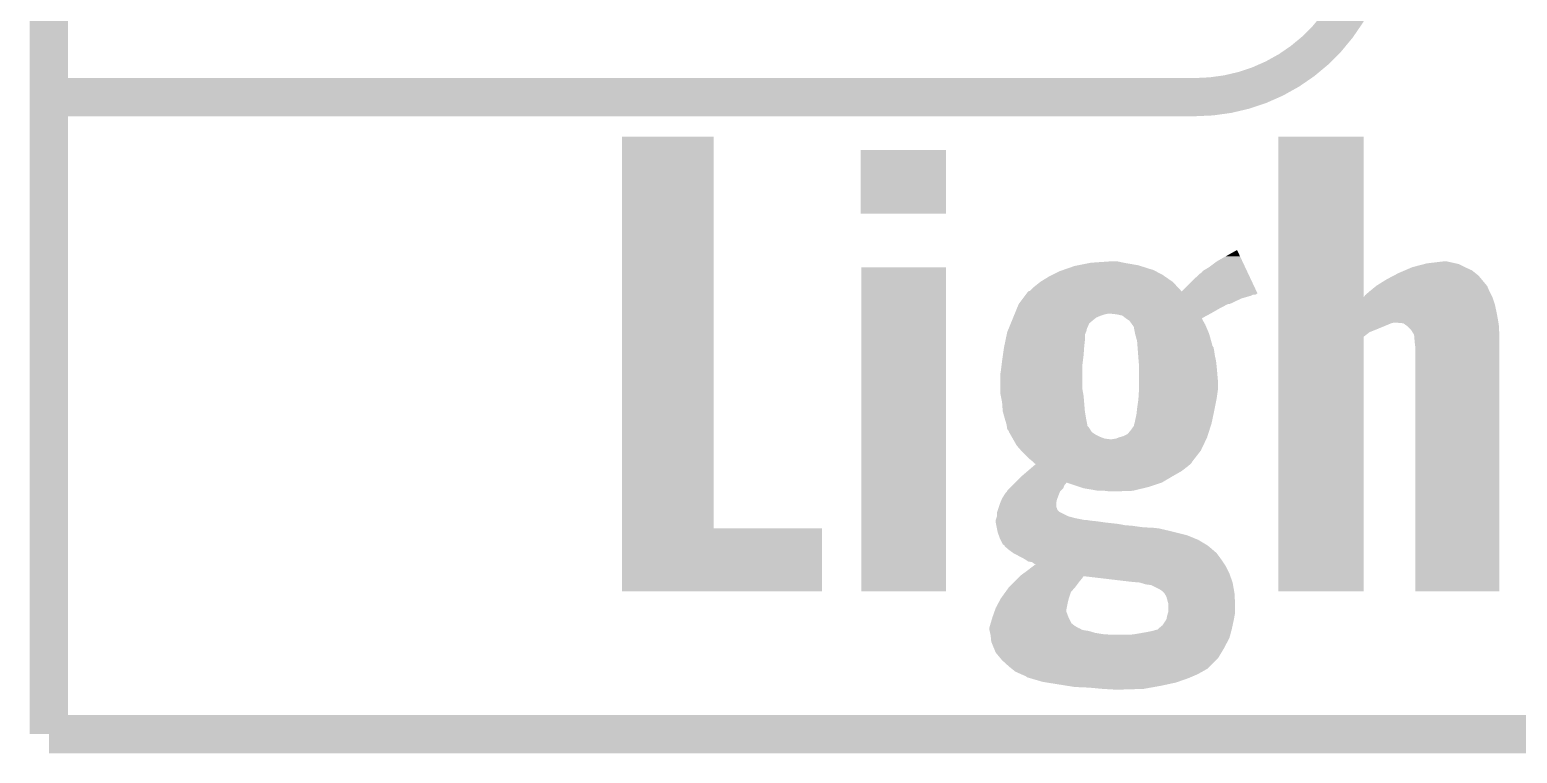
# Model space of a CAD drawing. Extents: x -1.3 to 24.2, y -3.9 to 53.4.
# Drawn here: x -1.35 to 4.59, y -3.89 to -1 of the extents above; entities that cross this region are included whole.
import ezdxf

# ---------------------------------------------------------------- set-up
doc = ezdxf.new("R2010")
doc.units = 0
doc.layers.add('LIGHT_RANGER_14CLICK_V101_GKO', color=10, linetype='CONTINUOUS')
doc.layers.add('LIGHT_RANGER_14CLICK_V101_GTO', color=9, linetype='CONTINUOUS')

msp = doc.modelspace()

# ---------------------------------------------------------------- linework, layer by layer
at = {"layer": 'LIGHT_RANGER_14CLICK_V101_GKO', "const_width": 0.1524}
for points in [[(-1.27, -3.81), (-1.27, 51.054)], [(-1.27, -3.81), (21.59, -3.81), (24.13, -1.27)]]:
    msp.add_lwpolyline(points, dxfattribs=at)
at = {"layer": 'LIGHT_RANGER_14CLICK_V101_GTO', "const_width": 0.1524}
msp.add_lwpolyline([(3.302, -1.27, 0.4142136), (4.0132, -0.5588)], format="xyb", dxfattribs=at)
for points in [[(-1.27, -1.27), (3.302, -1.27)], [(-1.27, -1.27), (-0.26924, -1.27)]]:
    msp.add_lwpolyline(points, dxfattribs=at)
at = {"layer": 'LIGHT_RANGER_14CLICK_V101_GTO'}
for points in [[(1.016002, -2.98958), (1.016022, -1.427504), (1.381784, -2.98958), (1.38176, -1.427504)], [(1.016022, -1.427504), (1.016024, -1.42748), (1.38176, -1.427504), (1.016024, -1.42748)], [(1.9685, -1.734796), (1.968522, -1.480844), (2.308836, -1.734796), (2.30886, -1.480844)], [(1.968522, -1.480844), (1.968524, -1.48082), (2.30886, -1.480844), (1.968524, -1.48082)], [(3.634754, -2.067498), (3.634762, -1.427504), (3.975144, -2.067498), (3.9751, -1.427504)], [(3.634762, -1.427504), (3.634764, -1.42748), (3.9751, -1.427504), (3.634764, -1.42748)], [(2.308836, -1.73482), (1.9685, -1.734796), (2.308836, -1.73482), (2.308836, -1.734796)], [(3.42392, -1.905), (3.469654, -1.879624), (3.481594, -1.905), (3.469654, -1.879624)], [(1.97104, -3.241016), (1.971062, -1.948204), (2.308836, -3.241016), (2.30886, -1.948204)], [(1.971062, -1.948204), (1.971064, -1.94818), (2.30886, -1.948204), (1.971064, -1.94818)], [(2.778126, -1.95834), (2.821942, -1.9431), (3.131824, -1.95834), (3.083926, -1.9431)], [(2.821942, -1.9431), (2.83464, -1.94056), (3.083926, -1.9431), (3.075942, -1.94056)], [(2.83464, -1.94056), (2.88544, -1.9304), (3.075942, -1.94056), (3.01752, -1.9304)], [(2.88544, -1.9304), (2.959098, -1.92532), (3.01752, -1.9304), (2.994662, -1.92532)], [(3.332486, -1.96342), (3.35788, -1.94818), (3.509078, -1.96342), (3.501908, -1.94818)], [(3.35788, -1.94818), (3.388362, -1.925318), (3.501908, -1.94818), (3.491152, -1.925318)], [(3.388362, -1.925318), (3.42392, -1.905), (3.491152, -1.925318), (3.481594, -1.905)], [(4.138498, -1.960882), (4.168134, -1.94818), (4.406898, -1.960882), (4.37896, -1.94818)], [(4.168134, -1.94818), (4.16814, -1.948178), (4.37896, -1.94818), (4.378958, -1.948178)], [(4.16814, -1.948178), (4.216822, -1.93548), (4.378958, -1.948178), (4.353562, -1.93548)], [(4.216822, -1.93548), (4.226562, -1.93294), (4.353562, -1.93548), (4.342132, -1.93294)], [(4.226562, -1.93294), (4.290062, -1.92532), (4.342132, -1.93294), (4.307842, -1.92532)], [(2.659382, -2.026918), (2.684776, -2.006602), (3.23208, -2.026918), (3.2131, -2.006602)], [(2.684776, -2.006602), (2.684782, -2.006598), (3.2131, -2.006602), (3.213096, -2.006598)], [(2.684782, -2.006598), (2.7178, -1.98628), (3.213096, -2.006598), (3.183544, -1.98628)], [(2.7178, -1.98628), (2.733036, -1.978662), (3.183544, -1.98628), (3.172462, -1.978662)], [(2.733036, -1.978662), (2.74828, -1.97104), (3.172462, -1.978662), (3.15722, -1.97104)], [(2.74828, -1.97104), (2.763522, -1.96342), (3.15722, -1.97104), (3.144518, -1.96342)], [(2.763522, -1.96342), (2.77812, -1.958342), (3.144518, -1.96342), (3.134364, -1.958342)], [(2.77812, -1.958342), (2.778126, -1.95834), (3.134364, -1.958342), (3.131824, -1.95834)], [(3.248678, -2.044686), (3.29438, -1.99898), (3.54731, -2.044686), (3.525808, -1.99898)], [(3.29438, -1.99898), (3.324864, -1.971038), (3.525808, -1.99898), (3.512662, -1.971038)], [(3.324864, -1.971038), (3.32994, -1.968494), (3.512662, -1.971038), (3.511464, -1.968494)], [(3.32994, -1.968494), (3.332486, -1.96342), (3.511464, -1.968494), (3.509078, -1.96342)], [(4.025902, -2.02184), (4.03809, -2.014222), (4.465954, -2.02184), (4.46024, -2.014222)], [(4.03809, -2.014222), (4.04216, -2.011678), (4.46024, -2.014222), (4.457698, -2.011678)], [(4.04216, -2.011678), (4.06654, -1.996442), (4.457698, -2.011678), (4.445002, -1.996442)], [(4.06654, -1.996442), (4.095492, -1.981202), (4.445002, -1.996442), (4.432302, -1.981202)], [(4.095492, -1.981202), (4.114798, -1.97104), (4.432302, -1.981202), (4.419598, -1.97104)], [(4.114798, -1.97104), (4.138498, -1.960882), (4.419598, -1.97104), (4.406898, -1.960882)], [(2.598422, -2.095498), (2.615566, -2.07264), (3.43916, -2.095498), (3.48742, -2.07264)], [(2.615566, -2.07264), (2.623186, -2.062482), (3.48742, -2.07264), (3.522978, -2.062482)], [(2.623186, -2.062482), (2.626996, -2.057402), (3.522978, -2.062482), (3.533136, -2.057402)], [(2.626996, -2.057402), (2.626998, -2.0574), (3.533136, -2.057402), (3.543298, -2.0574)], [(2.626998, -2.0574), (2.630798, -2.052332), (3.543298, -2.0574), (3.550906, -2.052332)], [(2.630798, -2.052332), (2.636526, -2.044698), (3.550906, -2.052332), (3.547316, -2.044698)], [(2.636526, -2.044698), (2.63656, -2.044686), (3.547316, -2.044698), (3.54731, -2.044686)], [(2.63656, -2.044686), (2.64414, -2.042156), (3.248678, -2.044686), (3.246316, -2.042156)], [(2.64414, -2.042156), (2.659382, -2.026918), (3.246316, -2.042156), (3.23208, -2.026918)], [(3.634754, -2.067562), (3.634754, -2.067498), (4.48818, -2.067562), (4.48815, -2.067498)], [(3.634754, -2.098042), (3.634754, -2.067562), (4.49834, -2.098042), (4.48818, -2.067562)], [(3.975144, -2.067498), (3.980182, -2.059938), (4.48815, -2.067498), (4.48437, -2.059938)], [(3.980182, -2.059938), (3.99796, -2.0447), (4.48437, -2.059938), (4.47675, -2.0447)], [(3.99796, -2.0447), (4.001064, -2.04216), (4.47675, -2.0447), (4.47548, -2.04216)], [(4.001064, -2.04216), (4.022794, -2.024382), (4.47548, -2.04216), (4.46786, -2.024382)], [(4.022794, -2.024382), (4.025902, -2.02184), (4.46786, -2.024382), (4.465954, -2.02184)], [(2.581794, -2.13614), (2.582834, -2.1336), (2.941322, -2.13614), (2.954022, -2.1336)], [(2.582834, -2.1336), (2.591146, -2.11328), (3.36296, -2.1336), (3.398522, -2.11328)], [(2.591146, -2.11328), (2.594264, -2.10566), (3.398522, -2.11328), (3.41376, -2.10566)], [(2.594264, -2.10566), (2.597382, -2.09804), (3.41376, -2.10566), (3.426458, -2.09804)], [(2.597382, -2.09804), (2.59842, -2.095502), (3.426458, -2.09804), (3.434078, -2.095502)], [(2.59842, -2.0955), (2.598422, -2.095498), (3.439156, -2.0955), (3.43916, -2.095498)], [(2.59842, -2.095502), (2.59842, -2.0955), (3.434078, -2.095502), (3.439156, -2.0955)], [(2.98958, -2.13614), (2.966718, -2.1336), (3.358246, -2.13614), (3.36296, -2.1336)], [(3.634754, -2.1336), (3.634754, -2.098042), (4.50596, -2.1336), (4.49834, -2.098042)], [(3.634754, -2.16916), (3.634754, -2.1336), (4.512236, -2.16916), (4.50596, -2.1336)], [(2.556858, -2.197096), (2.557898, -2.194556), (2.8702, -2.197096), (2.870202, -2.194556)], [(2.557898, -2.194556), (2.567248, -2.171698), (2.870202, -2.194556), (2.880364, -2.171698)], [(2.567248, -2.171698), (2.572442, -2.159), (2.880364, -2.171698), (2.8956, -2.159)], [(2.572442, -2.159), (2.5766, -2.14884), (2.8956, -2.159), (2.908302, -2.14884)], [(2.5766, -2.14884), (2.579716, -2.14122), (2.908302, -2.14884), (2.92608, -2.14122)], [(2.579716, -2.14122), (2.581794, -2.13614), (2.92608, -2.14122), (2.941322, -2.13614)], [(3.012444, -2.141222), (2.98958, -2.13614), (3.34882, -2.141222), (3.358246, -2.13614)], [(3.02514, -2.15138), (3.012444, -2.141222), (3.329974, -2.15138), (3.34882, -2.141222)], [(3.025164, -2.151396), (3.02514, -2.15138), (3.329946, -2.151396), (3.329974, -2.15138)], [(3.036574, -2.159002), (3.025164, -2.151396), (3.33248, -2.159002), (3.329946, -2.151396)], [(3.040382, -2.161542), (3.036574, -2.159002), (3.333932, -2.161542), (3.33248, -2.159002)], [(3.051266, -2.17678), (3.040382, -2.161542), (3.34264, -2.17678), (3.333932, -2.161542)], [(3.05308, -2.17932), (3.051266, -2.17678), (3.34373, -2.17932), (3.34264, -2.17678)], [(3.05816, -2.186944), (3.05308, -2.17932), (3.346998, -2.186944), (3.34373, -2.17932)], [(3.05816, -2.189482), (3.05816, -2.186944), (3.348086, -2.189482), (3.346998, -2.186944)], [(3.062732, -2.21234), (3.05816, -2.189482), (3.357882, -2.21234), (3.348086, -2.189482)], [(3.634752, -2.1971), (3.634754, -2.17932), (4.02336, -2.1971), (4.06654, -2.17932)], [(3.634754, -2.171702), (3.634754, -2.16916), (4.084318, -2.171702), (4.094478, -2.16916)], [(3.634754, -2.17932), (3.634754, -2.171702), (4.06654, -2.17932), (4.084318, -2.171702)], [(4.132578, -2.1717), (4.104642, -2.16916), (4.512684, -2.1717), (4.512236, -2.16916)], [(4.139692, -2.17678), (4.132578, -2.1717), (4.51358, -2.17678), (4.512684, -2.1717)], [(4.15036, -2.1844), (4.139692, -2.17678), (4.514004, -2.1844), (4.51358, -2.17678)], [(4.163058, -2.197098), (4.15036, -2.1844), (4.51471, -2.197098), (4.514004, -2.1844)], [(2.541058, -2.26314), (2.545822, -2.240278), (2.86004, -2.26314), (2.86258, -2.240278)], [(2.545822, -2.240278), (2.550584, -2.217416), (2.86258, -2.240278), (2.862582, -2.217416)], [(2.550584, -2.217416), (2.552702, -2.207258), (2.862582, -2.217416), (2.866644, -2.207258)], [(2.552702, -2.207258), (2.553738, -2.204722), (2.866644, -2.207258), (2.86766, -2.204722)], [(2.553738, -2.204722), (2.556858, -2.197096), (2.86766, -2.204722), (2.8702, -2.197096)], [(3.06324, -2.21488), (3.062732, -2.21234), (3.358588, -2.21488), (3.357882, -2.21234)], [(3.07086, -2.242822), (3.06324, -2.21488), (3.366348, -2.242822), (3.358588, -2.21488)], [(3.072034, -2.258062), (3.07086, -2.242822), (3.37058, -2.258062), (3.366348, -2.242822)], [(3.63474, -3.241016), (3.634752, -2.225046), (3.975076, -3.241016), (3.9751, -2.225046)], [(3.634752, -2.207262), (3.634752, -2.1971), (3.997962, -2.207262), (4.02336, -2.1971)], [(3.634752, -2.225046), (3.634752, -2.207262), (3.9751, -2.225046), (3.997962, -2.207262)], [(4.175756, -2.217416), (4.163058, -2.197098), (4.515838, -2.217416), (4.51471, -2.197098)], [(4.176182, -2.222498), (4.175756, -2.217416), (4.51612, -2.222498), (4.515838, -2.217416)], [(4.1783, -2.2479), (4.176182, -2.222498), (4.516118, -2.2479), (4.51612, -2.222498)], [(4.18084, -2.26822), (4.1783, -2.2479), (4.516118, -2.26822), (4.516118, -2.2479)], [(2.53238, -2.32156), (2.535644, -2.2987), (2.854642, -2.32156), (2.8575, -2.2987)], [(2.535644, -2.2987), (2.54, -2.268222), (2.8575, -2.2987), (2.859676, -2.268222)], [(2.54, -2.268222), (2.541058, -2.26314), (2.859676, -2.268222), (2.86004, -2.26314)], [(3.07223, -2.260606), (3.072034, -2.258062), (3.370584, -2.260606), (3.37058, -2.258062)], [(3.072814, -2.26822), (3.07223, -2.260606), (3.375662, -2.26822), (3.370584, -2.260606)], [(3.073792, -2.28092), (3.072814, -2.26822), (3.3782, -2.28092), (3.375662, -2.26822)], [(3.07516, -2.298698), (3.073792, -2.28092), (3.38074, -2.298698), (3.3782, -2.28092)], [(3.07594, -2.30886), (3.07516, -2.298698), (3.382998, -2.30886), (3.38074, -2.298698)], [(3.077, -2.321562), (3.07594, -2.30886), (3.38582, -2.321562), (3.382998, -2.30886)], [(4.18084, -3.241016), (4.18084, -2.26822), (4.516096, -3.241016), (4.516118, -2.26822)], [(2.52476, -2.377438), (2.5273, -2.3622), (2.85242, -2.377438), (2.85242, -2.3622)], [(2.5273, -2.3622), (2.530156, -2.33934), (2.85242, -2.3622), (2.85242, -2.33934)], [(2.530156, -2.33934), (2.53238, -2.32156), (2.85242, -2.33934), (2.854642, -2.32156)], [(3.07848, -2.339338), (3.077, -2.321562), (3.387796, -2.339338), (3.38582, -2.321562)], [(3.07848, -2.34442), (3.07848, -2.339338), (3.38836, -2.34442), (3.387796, -2.339338)], [(3.07848, -2.402838), (3.07848, -2.34442), (3.39344, -2.402838), (3.38836, -2.34442)], [(2.52476, -2.433318), (2.52476, -2.377438), (2.85242, -2.433318), (2.85242, -2.377438)], [(3.07848, -2.43586), (3.07848, -2.402838), (3.39344, -2.43586), (3.39344, -2.402838)], [(2.52476, -2.448558), (2.52476, -2.433318), (2.855192, -2.448558), (2.85242, -2.433318)], [(2.527302, -2.46126), (2.52476, -2.448558), (2.8575, -2.46126), (2.855192, -2.448558)], [(2.53238, -2.486658), (2.527302, -2.46126), (2.859618, -2.486658), (2.8575, -2.46126)], [(2.53492, -2.522218), (2.53238, -2.486658), (2.86258, -2.522218), (2.859618, -2.486658)], [(3.07086, -2.51206), (3.07594, -2.4765), (3.38023, -2.51206), (3.387342, -2.4765)], [(3.07594, -2.4765), (3.076256, -2.471418), (3.387342, -2.4765), (3.38836, -2.471418)], [(3.076256, -2.471418), (3.07848, -2.43586), (3.38836, -2.471418), (3.39344, -2.43586)], [(2.534922, -2.522222), (2.53492, -2.522218), (2.86258, -2.522222), (2.86258, -2.522218)], [(2.54254, -2.55016), (2.534922, -2.522222), (2.867238, -2.55016), (2.86258, -2.522222)], [(2.543304, -2.5527), (2.54254, -2.55016), (2.86766, -2.5527), (2.867238, -2.55016)], [(3.06324, -2.55778), (3.06832, -2.53492), (3.370712, -2.55778), (3.375526, -2.53492)], [(3.06832, -2.53492), (3.06973, -2.52222), (3.375526, -2.53492), (3.3782, -2.52222)], [(3.06973, -2.52222), (3.07086, -2.51206), (3.3782, -2.52222), (3.38023, -2.51206)], [(2.55016, -2.575558), (2.543304, -2.5527), (2.872232, -2.575558), (2.86766, -2.5527)], [(2.550524, -2.578098), (2.55016, -2.575558), (2.87274, -2.578098), (2.872232, -2.575558)], [(2.550886, -2.580634), (2.550524, -2.578098), (2.87274, -2.580634), (2.87274, -2.578098)], [(2.551612, -2.585718), (2.550886, -2.580634), (2.877818, -2.585718), (2.87274, -2.580634)], [(2.5527, -2.593338), (2.551612, -2.585718), (2.882582, -2.593338), (2.877818, -2.585718)], [(2.560316, -2.603494), (2.5527, -2.593338), (2.88893, -2.603494), (2.882582, -2.593338)], [(2.56032, -2.606034), (2.560316, -2.603494), (2.890518, -2.606034), (2.88893, -2.603494)], [(2.560322, -2.606036), (2.56032, -2.606034), (2.890518, -2.606036), (2.890518, -2.606034)], [(2.566128, -2.616198), (2.560322, -2.606036), (2.905758, -2.616198), (2.890518, -2.606036)], [(3.032756, -2.613662), (3.04546, -2.59842), (3.3543, -2.613662), (3.35915, -2.59842)], [(3.04546, -2.59842), (3.058156, -2.580646), (3.35915, -2.59842), (3.364804, -2.580646)], [(3.058156, -2.580646), (3.05816, -2.578104), (3.364804, -2.580646), (3.365614, -2.578104)], [(3.05816, -2.578104), (3.060698, -2.57048), (3.365614, -2.578104), (3.36804, -2.57048)], [(3.060698, -2.57048), (3.06324, -2.55778), (3.36804, -2.57048), (3.370712, -2.55778)], [(2.570482, -2.62382), (2.566128, -2.616198), (2.921, -2.62382), (2.905758, -2.616198)], [(2.574836, -2.631438), (2.570482, -2.62382), (2.941316, -2.631438), (2.921, -2.62382)], [(2.576288, -2.63398), (2.574836, -2.631438), (2.96164, -2.63398), (2.941316, -2.631438)], [(2.590798, -2.659378), (2.576288, -2.63398), (3.334534, -2.659378), (3.34663, -2.63398)], [(2.60858, -2.679698), (2.590798, -2.659378), (3.324858, -2.679698), (3.334534, -2.659378)], [(2.971798, -2.63398), (2.987038, -2.63144), (3.34663, -2.63398), (3.34784, -2.63144)], [(2.987038, -2.63144), (2.999738, -2.62636), (3.34784, -2.63144), (3.35026, -2.62636)], [(2.999738, -2.62636), (3.017518, -2.621282), (3.35026, -2.62636), (3.351874, -2.621282)], [(3.017518, -2.621282), (3.032756, -2.613662), (3.351874, -2.621282), (3.3543, -2.613662)], [(2.60858, -2.6797), (2.60858, -2.679698), (3.324856, -2.6797), (3.324858, -2.679698)], [(2.6416, -2.71272), (2.60858, -2.6797), (3.299176, -2.71272), (3.324856, -2.6797)], [(2.654298, -2.722878), (2.6416, -2.71272), (3.291278, -2.722878), (3.299176, -2.71272)], [(2.656844, -2.725422), (2.654298, -2.722878), (3.2893, -2.725422), (3.291278, -2.722878)], [(2.661922, -2.730498), (2.656844, -2.725422), (3.286756, -2.730498), (3.2893, -2.725422)], [(2.58572, -2.8067), (2.61112, -2.7813), (3.169922, -2.8067), (3.2131, -2.7813)], [(2.61112, -2.7813), (2.61366, -2.77876), (3.2131, -2.7813), (3.217544, -2.77876)], [(2.61366, -2.77876), (2.634378, -2.760982), (3.217544, -2.77876), (3.248658, -2.760982)], [(2.634378, -2.760982), (2.655102, -2.7432), (3.248658, -2.760982), (3.27152, -2.7432)], [(2.655102, -2.7432), (2.666964, -2.733022), (3.27152, -2.7432), (3.28373, -2.733022)], [(2.661926, -2.7305), (2.661922, -2.730498), (3.286756, -2.7305), (3.286756, -2.730498)], [(2.666964, -2.733022), (2.661926, -2.7305), (3.28373, -2.733022), (3.286756, -2.7305)], [(2.545082, -2.849878), (2.550162, -2.844796), (2.76059, -2.849878), (2.762546, -2.844796)], [(2.550162, -2.844796), (2.551428, -2.842264), (2.762546, -2.844796), (2.76352, -2.842264)], [(2.551428, -2.842264), (2.552702, -2.839722), (2.76352, -2.842264), (2.766058, -2.839722)], [(2.552702, -2.839722), (2.562864, -2.829558), (2.766058, -2.839722), (2.776216, -2.829558)], [(2.562864, -2.829558), (2.575558, -2.816864), (2.776216, -2.829558), (2.7813, -2.816864)], [(2.575558, -2.816864), (2.580644, -2.811778), (2.7813, -2.816864), (2.786378, -2.811778)], [(2.580644, -2.811778), (2.5857, -2.80672), (2.786378, -2.811778), (2.788912, -2.80672)], [(2.5857, -2.80672), (2.58572, -2.8067), (3.16986, -2.80672), (3.169922, -2.8067)], [(2.842242, -2.824478), (2.788912, -2.80672), (3.11658, -2.824478), (3.16986, -2.80672)], [(2.857498, -2.829558), (2.842242, -2.824478), (3.095414, -2.829558), (3.11658, -2.824478)], [(2.88798, -2.83464), (2.857498, -2.829558), (3.074242, -2.83464), (3.095414, -2.829558)], [(2.915918, -2.83972), (2.88798, -2.83464), (3.053078, -2.83972), (3.074242, -2.83464)], [(2.96164, -2.84226), (2.941318, -2.83972), (2.97942, -2.84226), (3.053078, -2.83972)], [(2.517986, -2.908302), (2.519678, -2.903224), (2.75082, -2.908302), (2.748282, -2.903224)], [(2.519678, -2.903224), (2.52476, -2.887982), (2.748282, -2.903224), (2.74828, -2.887982)], [(2.52476, -2.887982), (2.530202, -2.875282), (2.74828, -2.887982), (2.75082, -2.875282)], [(2.530202, -2.875282), (2.532382, -2.8702), (2.75082, -2.875282), (2.752774, -2.8702)], [(2.532382, -2.8702), (2.545082, -2.849878), (2.752774, -2.8702), (2.76059, -2.849878)], [(2.50698, -2.95656), (2.506982, -2.956558), (2.862582, -2.95656), (2.862572, -2.956558)], [(2.50698, -2.9591), (2.50698, -2.95656), (2.887978, -2.9591), (2.872742, -2.95656)], [(2.50698, -2.96164), (2.50698, -2.9591), (2.91338, -2.96164), (2.887978, -2.9591)], [(2.50698, -2.966718), (2.50698, -2.96164), (2.948926, -2.966718), (2.91338, -2.96164)], [(2.506982, -2.96672), (2.50698, -2.966718), (2.94894, -2.96672), (2.948926, -2.966718)], [(2.506982, -2.956558), (2.50952, -2.94894), (2.862572, -2.956558), (2.824478, -2.94894)], [(2.50952, -2.94894), (2.512058, -2.941322), (2.824478, -2.94894), (2.796542, -2.941322)], [(2.512058, -2.941322), (2.51206, -2.941316), (2.796542, -2.941322), (2.796532, -2.941316)], [(2.51206, -2.941316), (2.512062, -2.926078), (2.796532, -2.941316), (2.766056, -2.926078)], [(2.512062, -2.926078), (2.512906, -2.923542), (2.766056, -2.926078), (2.760984, -2.923542)], [(2.512906, -2.923542), (2.515446, -2.91592), (2.760984, -2.923542), (2.753364, -2.91592)], [(2.515446, -2.91592), (2.517986, -2.908302), (2.753364, -2.91592), (2.75082, -2.908302)], [(1.016, -3.241016), (1.016002, -2.989604), (1.813536, -3.241016), (1.81356, -2.989604)], [(1.016002, -2.989604), (1.016002, -2.98958), (1.81356, -2.989604), (1.381784, -2.98958)], [(2.507998, -2.9718), (2.506982, -2.96672), (2.99466, -2.9718), (2.94894, -2.96672)], [(2.509014, -2.97688), (2.507998, -2.9718), (3.022598, -2.97688), (2.99466, -2.9718)], [(2.509522, -2.97942), (2.509014, -2.97688), (3.05308, -2.97942), (3.022598, -2.97688)], [(2.510538, -2.9845), (2.509522, -2.97942), (3.08864, -2.9845), (3.05308, -2.97942)], [(2.511046, -2.98704), (2.510538, -2.9845), (3.126738, -2.98704), (3.08864, -2.9845)], [(2.511554, -2.98958), (2.511046, -2.98704), (3.15722, -2.98958), (3.13436, -2.98704)], [(2.513078, -2.9972), (2.511554, -2.98958), (3.19024, -2.9972), (3.15722, -2.98958)], [(2.5146, -3.004818), (2.513078, -2.9972), (3.22071, -3.004818), (3.19024, -2.9972)], [(2.51922, -3.017522), (2.5146, -3.004818), (3.271522, -3.017522), (3.22071, -3.004818)], [(2.52476, -3.032758), (2.51922, -3.017522), (3.308528, -3.032758), (3.271522, -3.017522)], [(2.526032, -3.0353), (2.52476, -3.032758), (3.3147, -3.0353), (3.308528, -3.032758)], [(2.534918, -3.053074), (2.526032, -3.0353), (3.344324, -3.053074), (3.3147, -3.0353)], [(2.542532, -3.058158), (2.534918, -3.053074), (3.352798, -3.058158), (3.344324, -3.053074)], [(2.542534, -3.05816), (2.542532, -3.058158), (3.3528, -3.05816), (3.352798, -3.058158)], [(2.54254, -3.060694), (2.542534, -3.05816), (3.355796, -3.060694), (3.3528, -3.05816)], [(2.56032, -3.07594), (2.54254, -3.060694), (3.373814, -3.07594), (3.355796, -3.060694)], [(2.574542, -3.086098), (2.56032, -3.07594), (3.385818, -3.086098), (3.373814, -3.07594)], [(2.578098, -3.088638), (2.574542, -3.086098), (3.388358, -3.088638), (3.385818, -3.086098)], [(2.578106, -3.088642), (2.578098, -3.088638), (3.38836, -3.088642), (3.388358, -3.088638)], [(2.597294, -3.0988), (2.578106, -3.088642), (3.39598, -3.0988), (3.38836, -3.088642)], [(2.62128, -3.1115), (2.597294, -3.0988), (3.405052, -3.1115), (3.39598, -3.0988)], [(2.628902, -3.11658), (2.62128, -3.1115), (3.40868, -3.11658), (3.405052, -3.1115)], [(2.636516, -3.121656), (2.628902, -3.11658), (3.412064, -3.121656), (3.40868, -3.11658)], [(2.63398, -3.15722), (2.657042, -3.139442), (3.43281, -3.15722), (3.42392, -3.139442)], [(2.65176, -3.124198), (2.636516, -3.121656), (3.41376, -3.124198), (3.412064, -3.121656)], [(2.661914, -3.131816), (2.65176, -3.124198), (3.418838, -3.131816), (3.41376, -3.124198)], [(2.657042, -3.139442), (2.66693, -3.13182), (3.42392, -3.139442), (3.41884, -3.13182)], [(2.66693, -3.13182), (2.661914, -3.131816), (3.41884, -3.13182), (3.418838, -3.131816)], [(2.560322, -3.22326), (2.580642, -3.20294), (2.82448, -3.22326), (2.83972, -3.20294)], [(2.580642, -3.20294), (2.595882, -3.1877), (2.83972, -3.20294), (2.85242, -3.1877)], [(2.595882, -3.1877), (2.603492, -3.18009), (2.85242, -3.1877), (2.857494, -3.18009)], [(2.603492, -3.18009), (2.606042, -3.17754), (3.442792, -3.18009), (3.441882, -3.17754)], [(2.606042, -3.17754), (2.616516, -3.169922), (3.441882, -3.17754), (3.43916, -3.169922)], [(2.616516, -3.169922), (2.63398, -3.15722), (3.43916, -3.169922), (3.43281, -3.15722)], [(3.05054, -3.20294), (2.857494, -3.18009), (3.450954, -3.20294), (3.442792, -3.18009)], [(3.081022, -3.20548), (3.05054, -3.20294), (3.45186, -3.20548), (3.450954, -3.20294)], [(1.813536, -3.24104), (1.016, -3.241016), (1.813536, -3.24104), (1.813536, -3.241016)], [(2.308836, -3.24104), (1.97104, -3.241016), (2.308836, -3.24104), (2.308836, -3.241016)], [(2.529132, -3.266442), (2.545646, -3.243578), (2.79908, -3.266442), (2.806702, -3.243578)], [(2.545646, -3.243578), (2.56032, -3.223262), (2.806702, -3.243578), (2.82448, -3.223262)], [(2.56032, -3.223262), (2.560322, -3.22326), (2.82448, -3.223262), (2.82448, -3.22326)], [(3.08103, -3.205482), (3.081022, -3.20548), (3.45186, -3.205482), (3.45186, -3.20548)], [(3.106422, -3.2131), (3.08103, -3.205482), (3.453206, -3.2131), (3.45186, -3.205482)], [(3.126742, -3.215642), (3.106422, -3.2131), (3.453654, -3.215642), (3.453206, -3.2131)], [(3.162302, -3.233422), (3.126742, -3.215642), (3.456792, -3.233422), (3.453654, -3.215642)], [(3.169922, -3.238502), (3.162302, -3.233422), (3.457688, -3.238502), (3.456792, -3.233422)], [(3.18008, -3.24866), (3.169922, -3.238502), (3.45948, -3.24866), (3.457688, -3.238502)], [(3.180082, -3.248662), (3.18008, -3.24866), (3.459482, -3.248662), (3.45948, -3.24866)], [(3.187702, -3.26136), (3.180082, -3.248662), (3.46015, -3.26136), (3.459482, -3.248662)], [(3.19532, -3.289302), (3.187702, -3.26136), (3.46162, -3.289302), (3.46015, -3.26136)], [(3.975076, -3.24104), (3.63474, -3.241016), (3.975076, -3.24104), (3.975076, -3.241016)], [(4.516096, -3.24104), (4.18084, -3.241016), (4.516096, -3.24104), (4.516096, -3.241016)], [(2.49428, -3.34264), (2.501538, -3.322316), (2.79654, -3.34264), (2.78892, -3.322316)], [(2.501538, -3.322316), (2.505164, -3.312158), (2.78892, -3.322316), (2.78892, -3.312158)], [(2.505164, -3.312158), (2.50698, -3.307078), (2.78892, -3.312158), (2.789936, -3.307078)], [(2.50698, -3.307078), (2.517816, -3.28676), (2.789936, -3.307078), (2.794, -3.28676)], [(2.517816, -3.28676), (2.527302, -3.268978), (2.794, -3.28676), (2.798444, -3.268978)], [(2.527302, -3.268978), (2.529132, -3.266442), (2.798444, -3.268978), (2.79908, -3.266442)], [(3.194594, -3.324862), (3.19532, -3.322324), (3.46202, -3.324862), (3.46202, -3.322324)], [(3.19532, -3.296918), (3.19532, -3.289302), (3.46202, -3.296918), (3.46162, -3.289302)], [(3.19532, -3.322324), (3.19532, -3.296918), (3.46202, -3.322324), (3.46202, -3.296918)], [(2.48158, -3.385816), (2.483756, -3.3782), (2.83527, -3.385816), (2.821942, -3.3782)], [(2.483756, -3.3782), (2.48666, -3.36804), (2.821942, -3.3782), (2.809244, -3.36804)], [(2.48666, -3.368036), (2.49428, -3.34264), (2.809238, -3.368036), (2.79654, -3.34264)], [(2.48666, -3.36804), (2.48666, -3.368036), (2.809244, -3.36804), (2.809238, -3.368036)], [(3.157222, -3.388358), (3.172456, -3.375662), (3.44932, -3.388358), (3.45204, -3.375662)], [(3.172456, -3.375662), (3.187698, -3.352804), (3.45204, -3.375662), (3.456938, -3.352804)], [(3.187698, -3.3528), (3.19024, -3.340098), (3.45694, -3.3528), (3.459248, -3.340098)], [(3.187698, -3.352804), (3.187698, -3.3528), (3.456938, -3.352804), (3.45694, -3.3528)], [(3.19024, -3.340098), (3.194594, -3.324862), (3.459248, -3.340098), (3.46202, -3.324862)], [(2.48158, -3.388358), (2.48158, -3.385816), (2.839716, -3.388358), (2.83527, -3.385816)], [(2.48158, -3.38836), (2.48158, -3.388358), (2.842256, -3.38836), (2.839716, -3.388358)], [(2.48158, -3.393438), (2.48158, -3.38836), (2.849876, -3.393438), (2.842256, -3.38836)], [(2.482146, -3.39598), (2.48158, -3.393438), (2.86004, -3.39598), (2.849876, -3.393438)], [(2.48271, -3.39852), (2.482146, -3.39598), (2.877818, -3.39852), (2.86004, -3.39598)], [(2.484404, -3.40614), (2.48271, -3.39852), (2.903218, -3.40614), (2.877818, -3.39852)], [(2.485532, -3.41122), (2.484404, -3.40614), (2.9337, -3.41122), (2.903218, -3.40614)], [(2.486096, -3.41376), (2.485532, -3.41122), (2.96926, -3.41376), (2.9337, -3.41122)], [(2.48666, -3.4163), (2.486096, -3.41376), (3.441868, -3.4163), (3.442546, -3.41376)], [(2.487678, -3.426462), (2.48666, -3.4163), (3.43916, -3.426462), (3.441868, -3.4163)], [(2.4892, -3.441698), (2.487678, -3.426462), (3.431092, -3.441698), (3.43916, -3.426462)], [(3.042918, -3.41376), (3.063242, -3.41122), (3.442546, -3.41376), (3.443224, -3.41122)], [(3.063242, -3.41122), (3.10642, -3.4036), (3.443224, -3.41122), (3.445256, -3.4036)], [(3.10642, -3.4036), (3.131822, -3.39852), (3.445256, -3.4036), (3.44661, -3.39852)], [(3.131822, -3.39852), (3.149596, -3.39344), (3.44661, -3.39852), (3.447964, -3.39344)], [(3.152134, -3.39344), (3.157218, -3.38836), (3.447964, -3.39344), (3.44932, -3.38836)], [(3.157218, -3.38836), (3.157222, -3.388358), (3.44932, -3.38836), (3.44932, -3.388358)], [(2.500706, -3.46964), (2.4892, -3.441698), (3.4163, -3.46964), (3.431092, -3.441698)], [(2.50698, -3.484878), (2.500706, -3.46964), (3.407156, -3.484878), (3.4163, -3.46964)], [(2.526032, -3.507742), (2.50698, -3.484878), (3.393438, -3.507742), (3.407156, -3.484878)], [(2.532378, -3.515358), (2.526032, -3.507742), (3.385822, -3.515358), (3.393438, -3.507742)], [(2.56032, -3.54076), (2.532378, -3.515358), (3.36042, -3.54076), (3.385822, -3.515358)], [(2.56985, -3.548382), (2.56032, -3.54076), (3.352798, -3.548382), (3.36042, -3.54076)], [(2.58255, -3.55854), (2.56985, -3.548382), (3.33502, -3.55854), (3.352798, -3.548382)], [(2.585722, -3.561078), (2.58255, -3.55854), (3.33045, -3.561078), (3.33502, -3.55854)], [(2.60858, -3.57124), (2.585722, -3.561078), (3.31216, -3.57124), (3.33045, -3.561078)], [(2.626362, -3.57886), (2.60858, -3.57124), (3.29438, -3.57886), (3.31216, -3.57124)], [(2.633976, -3.583938), (2.626362, -3.57886), (3.28253, -3.583938), (3.29438, -3.57886)], [(2.642692, -3.58648), (2.633976, -3.583938), (3.2766, -3.58648), (3.28253, -3.583938)], [(2.694938, -3.60172), (2.642692, -3.58648), (3.233054, -3.60172), (3.2766, -3.58648)], [(2.710814, -3.60426), (2.694938, -3.60172), (3.225798, -3.60426), (3.233054, -3.60172)], [(2.790188, -3.61696), (2.710814, -3.60426), (3.16738, -3.61696), (3.225798, -3.60426)], [(2.821938, -3.62204), (2.790188, -3.61696), (3.13893, -3.62204), (3.16738, -3.61696)], [(2.88036, -3.62458), (2.821938, -3.62204), (3.124706, -3.62458), (3.13893, -3.62204)], [(2.9337, -3.62966), (2.88036, -3.62458), (3.096258, -3.62966), (3.124706, -3.62458)], [(2.97688, -3.6322), (2.9337, -3.62966), (3.01244, -3.6322), (3.096258, -3.62966)]]:
    msp.add_solid(points, dxfattribs=at)

doc.saveas('drawing.dxf')
